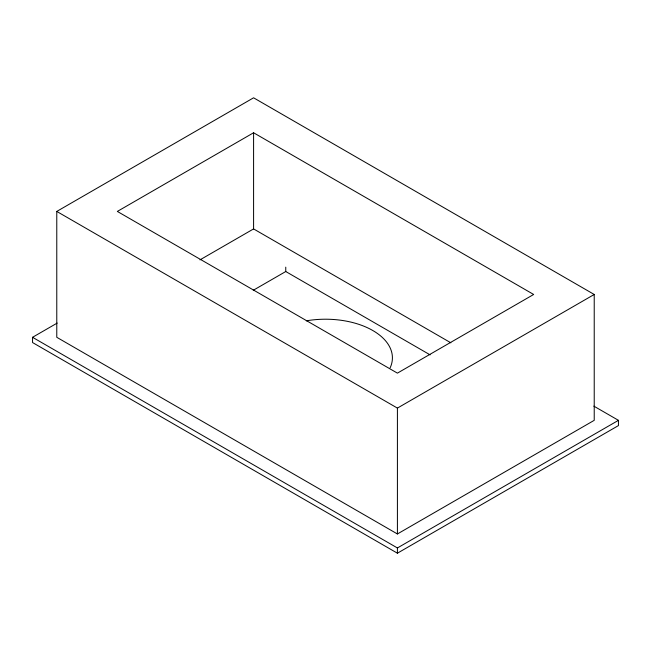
<?xml version="1.0" encoding="UTF-8"?>
<svg xmlns="http://www.w3.org/2000/svg" width="651" height="651" viewBox="0 0 651 651"><rect width="100%" height="100%" fill="white"/><g stroke="black" fill="none" stroke-linecap="round" stroke-linejoin="round"><path stroke-width="0.98" d="M56.775 211.429L253.589 97.805L594.225 294.472L594.225 420.334L397.411 533.966L56.775 337.299L56.775 211.429L397.411 408.096L594.225 294.472M253.589 132.763L117.335 211.429L397.411 373.137L533.665 294.472L253.589 132.763L253.589 228.916L450.874 342.817M593.834 406.126L618.45 420.334L618.45 425.583L397.411 553.195L32.55 342.548L32.55 337.299L57.207 323.067M199.963 259.871L253.589 228.916M253.272 290.281L285.756 271.524L430.116 354.868M32.55 337.299L397.411 547.955L618.45 420.334M397.411 408.096L397.411 533.966M397.411 547.955L397.411 553.195M285.756 267.154L285.756 271.524M306.312 320.837A66.907 38.629 0 0 1 372.12 330.13A66.907 38.629 0 0 1 390.128 367.839"/></g></svg>
